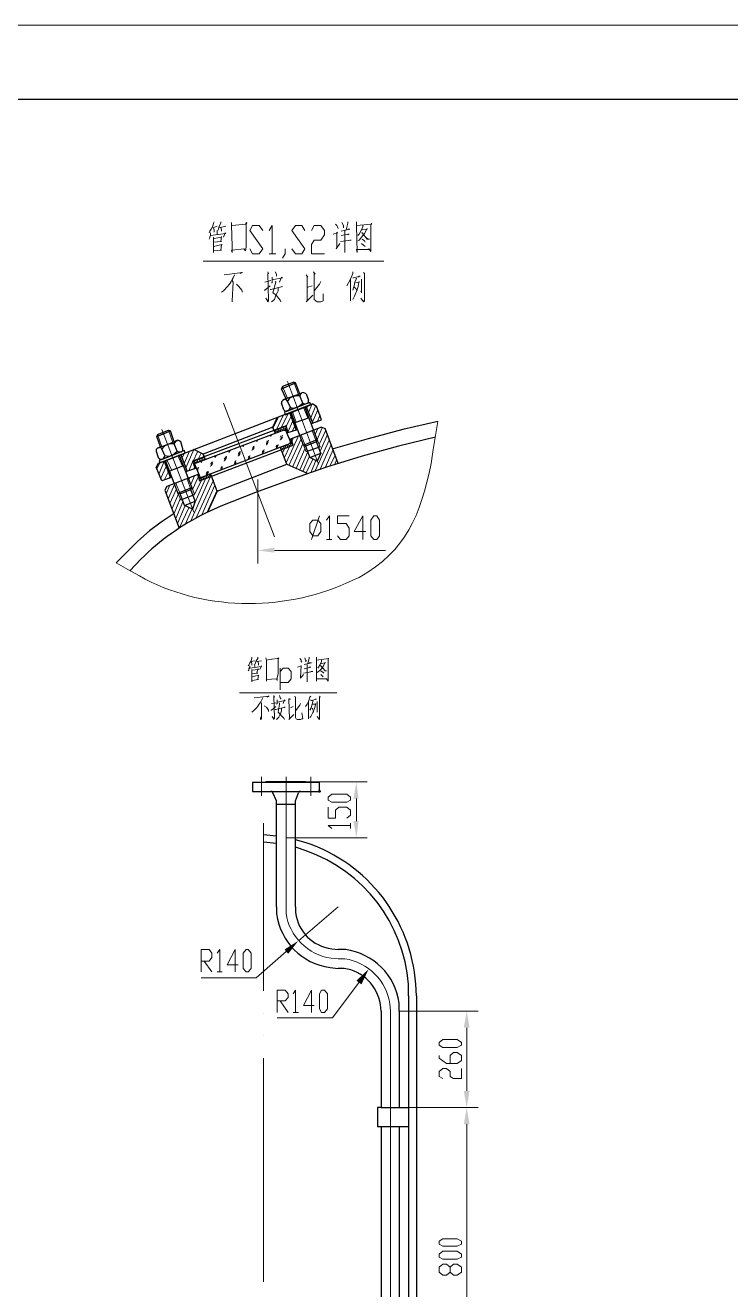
# Model space of a CAD drawing. Header units: millimetres. Extents: x 1435 to 2259, y 1083 to 2249.
# Drawn here: x 1895.7 to 2070.7, y 1935.3 to 2249.1 of the extents above; entities that cross this region are included whole.
import ezdxf

# ---------------------------------------------------------------- set-up
doc = ezdxf.new("R2010")
doc.units = ezdxf.units.MM
doc.layers.add('1', color=7, linetype='Continuous')

msp = doc.modelspace()

# ---------------------------------------------------------------- hatches: boundary and pattern name
h = msp.add_hatch(color=0)
h.dxf.hatch_style = 2
h.paths.add_polyline_path([(1957.53, 2118.2), (1953.39, 2118.74), (1957.53, 2119.46)])
h = msp.add_hatch(color=0)
h.dxf.hatch_style = 2
h.paths.add_polyline_path([(1977.15, 2057.18), (1978.41, 2057.18), (1977.87, 2061.32)])
h = msp.add_hatch(color=0)
h.dxf.hatch_style = 2
h.paths.add_polyline_path([(1968.69, 2058.62), (1968.33, 2058.8), (1968.33, 2059.16), (1968.69, 2059.34), (1969.05, 2059.16), (1969.05, 2058.8)])
h = msp.add_hatch(color=0)
h.dxf.hatch_style = 2
h.paths.add_polyline_path([(1977.15, 2051.6), (1978.41, 2051.6), (1977.87, 2047.46)])
h = msp.add_hatch(color=0)
h.dxf.hatch_style = 2
h.paths.add_polyline_path([(1960.05, 2019.74), (1960.95, 2018.66), (1963.47, 2021.9)])
h = msp.add_hatch(color=0)
h.dxf.hatch_style = 2
h.paths.add_polyline_path([(1977.87, 2012), (1979.13, 2011.1), (1980.93, 2014.88)])
h = msp.add_hatch(color=0)
h.dxf.hatch_style = 2
h.paths.add_polyline_path([(2004.51, 2000.3), (2005.95, 2000.3), (2005.23, 2004.44)])
h = msp.add_hatch(color=0)
h.dxf.hatch_style = 2
h.paths.add_polyline_path([(2004.51, 1984.64), (2005.95, 1984.64), (2005.23, 1980.5)])
h = msp.add_hatch(color=0)
h.dxf.hatch_style = 2
h.paths.add_polyline_path([(2004.51, 1976.36), (2005.95, 1976.36), (2005.23, 1980.5)])

# ---------------------------------------------------------------- linework, layer by layer
at = {"layer": '1', "color": 0, "lineweight": 9}
for points in [[(2259.21, 1082.84), (1435.35, 1082.84), (1435.35, 2249.06), (2259.21, 2249.06), (2259.21, 1082.84)], [(1942.59, 2200.28), (1942.41, 2199.92), (1942.23, 2199.2), (1941.87, 2198.48), (1941.87, 2198.48), (1941.51, 2197.94), (1941.33, 2197.58)], [(1944.21, 2200.28), (1944.21, 2199.92), (1943.85, 2199.2), (1943.67, 2198.48), (1943.49, 2198.12)], [(1946.91, 2200.1), (1946.91, 2199.56), (1947.09, 2194.16), (1947.09, 2192.72), (1946.91, 2193.26), (1950.15, 2193.62), (1949.97, 2193.62), (1950.33, 2193.08), (1950.51, 2193.98), (1950.51, 2195.06), (1950.51, 2196.5), (1950.51, 2200.1), (1950.69, 2199.92), (1950.33, 2199.74), (1948.71, 2199.56), (1948.71, 2199.56), (1947.09, 2199.38)], [(1951.41, 2193.62), (1952.13, 2192.36), (1953.75, 2192.36), (1954.65, 2193.62), (1951.41, 2198.12), (1952.13, 2199.38), (1953.75, 2199.38), (1954.65, 2198.12)], [(1956.27, 2198.12), (1956.99, 2199.38), (1956.99, 2192.36)], [(1961.85, 2193.62), (1962.75, 2192.36), (1964.37, 2192.36), (1965.09, 2193.62), (1961.85, 2198.12), (1962.75, 2199.38), (1964.37, 2199.38), (1965.09, 2198.12)], [(1966.71, 2198.12), (1967.43, 2199.38), (1969.05, 2199.38), (1969.95, 2198.12), (1969.95, 2197.04), (1969.05, 2195.78), (1967.43, 2195.78), (1966.71, 2194.7), (1966.71, 2192.36), (1969.95, 2192.36)], [(1972.65, 2199.74), (1973.01, 2199.38), (1973.19, 2199.02), (1973.37, 2198.66)], [(1974.27, 2200.1), (1974.63, 2199.38), (1974.63, 2199.2), (1974.63, 2198.84), (1974.63, 2199.2)], [(1975.71, 2200.28), (1975.71, 2199.92), (1975.35, 2198.3)], [(1977.87, 2200.28), (1977.87, 2199.38), (1978.05, 2192.72), (1977.87, 2193.44), (1981.11, 2193.44), (1980.93, 2193.62), (1980.39, 2193.44)], [(1977.87, 2199.38), (1981.65, 2199.74), (1981.65, 2199.92), (1981.47, 2199.38), (1981.47, 2193.62), (1981.47, 2192.9), (1981.11, 2193.44)], [(1979.49, 2199.38), (1979.49, 2199.02), (1978.95, 2197.94), (1978.59, 2197.22), (1978.23, 2196.86)], [(1941.69, 2197.58), (1941.69, 2196.86), (1941.51, 2196.5), (1941.51, 2196.32), (1941.33, 2195.96)], [(1941.69, 2196.86), (1945.47, 2197.4), (1945.29, 2197.58), (1944.93, 2196.5)], [(1942.23, 2198.84), (1943.31, 2199.2)], [(1942.41, 2198.84), (1942.59, 2198.3), (1942.59, 2197.76)], [(1942.59, 2196.14), (1944.39, 2196.5), (1944.39, 2196.68), (1944.21, 2195.42), (1944.39, 2195.42), (1942.41, 2195.24)], [(1942.41, 2196.5), (1942.41, 2196.32), (1942.41, 2194.7), (1942.41, 2192.72), (1942.41, 2193.62)], [(1943.31, 2198.12), (1943.31, 2197.76), (1943.31, 2197.22)], [(1943.85, 2198.84), (1945.47, 2199.2)], [(1944.21, 2198.84), (1944.39, 2198.3), (1944.39, 2197.94)], [(1972.11, 2197.22), (1973.19, 2197.58), (1973.01, 2197.76), (1973.01, 2193.98), (1972.83, 2193.62), (1973.73, 2194.88)], [(1974.09, 2197.94), (1976.25, 2198.48), (1976.07, 2198.48), (1975.71, 2198.48)], [(1974.09, 2196.86), (1976.07, 2197.22), (1975.89, 2197.22), (1975.71, 2197.04)], [(1974.99, 2198.12), (1974.99, 2192.72), (1974.99, 2193.44)], [(1979.13, 2198.3), (1979.31, 2198.3), (1980.57, 2198.48), (1980.57, 2198.66), (1979.85, 2197.4), (1979.49, 2196.86), (1978.59, 2195.78), (1978.23, 2195.6)], [(1979.13, 2197.58), (1979.31, 2197.58), (1980.57, 2195.96), (1981.11, 2195.96), (1980.57, 2196.14), (1980.39, 2196.32)], [(1942.41, 2194.16), (1944.57, 2194.7), (1944.39, 2194.7), (1944.21, 2193.26), (1944.39, 2193.26), (1942.41, 2193.08)], [(1960.23, 2193.62), (1960.23, 2192.36), (1959.51, 2191.28)], [(1973.91, 2195.42), (1976.61, 2195.78), (1976.43, 2195.78), (1976.25, 2195.78)], [(1979.13, 2194.88), (1979.67, 2194.52), (1980.03, 2194.16)], [(1979.31, 2195.96), (1979.85, 2195.6), (1980.03, 2195.24)], [(1939.89, 2190.56), (1984.71, 2190.56)], [(1956.27, 2192.36), (1957.89, 2192.36)], [(1945.11, 2187.14), (1949.61, 2187.68), (1949.43, 2187.68), (1949.07, 2187.5)], [(1955.91, 2187.86), (1956.09, 2187.5), (1955.91, 2187.5), (1956.09, 2180.84), (1956.09, 2180.66), (1955.91, 2180.48), (1955.37, 2181.38), (1955.91, 2180.66)], [(1957.71, 2187.86), (1958.07, 2187.32), (1958.07, 2187.14), (1958.07, 2186.78)], [(1965.45, 2187.14), (1965.81, 2186.6), (1965.63, 2186.78), (1965.63, 2180.66), (1965.45, 2180.48), (1967.07, 2182.1)], [(1967.25, 2187.86), (1967.61, 2187.32), (1967.43, 2187.5), (1967.43, 2181.02), (1967.61, 2180.84), (1967.79, 2180.66), (1968.15, 2180.48), (1969.05, 2180.48), (1969.59, 2180.66), (1969.59, 2180.84), (1969.59, 2182.46)], [(1976.97, 2187.86), (1976.97, 2187.5), (1976.43, 2186.06), (1975.89, 2185.16), (1975.53, 2184.44)], [(1976.97, 2186.42), (1977.15, 2186.42), (1977.15, 2186.42), (1978.77, 2186.78), (1978.59, 2186.78), (1978.41, 2186.6)], [(1979.67, 2187.68), (1979.85, 2187.5), (1979.85, 2187.32), (1979.85, 2180.66), (1979.67, 2180.48), (1978.95, 2181.38), (1979.67, 2180.48), (1979.85, 2180.84)], [(1947.09, 2185.7), (1947.27, 2185.34), (1947.09, 2180.66), (1947.09, 2180.48), (1947.09, 2180.84), (1947.09, 2181.38)], [(1949.61, 2182.82), (1949.43, 2183.36), (1948.71, 2184.26), (1948.17, 2184.8)], [(1955.01, 2183.36), (1955.19, 2183.36), (1956.45, 2184.44)], [(1955.19, 2185.34), (1956.63, 2185.7)], [(1956.45, 2183.54), (1956.63, 2183.54), (1956.63, 2183.54), (1959.51, 2184.26), (1959.15, 2184.08)], [(1956.99, 2186.6), (1956.99, 2185.88), (1956.99, 2185.52), (1956.99, 2185.16), (1956.81, 2185.16)], [(1958.43, 2183.9), (1958.43, 2183.18), (1958.25, 2182.64), (1957.89, 2182.1), (1957.53, 2181.02), (1956.81, 2180.48)], [(1956.99, 2185.88), (1959.51, 2186.42), (1959.33, 2186.6), (1958.79, 2185.34)], [(1965.81, 2184.08), (1966.89, 2184.44)], [(1967.43, 2183.18), (1968.69, 2184.8), (1969.05, 2185.52)], [(1976.43, 2186.06), (1976.43, 2180.66), (1976.43, 2181.02), (1976.43, 2181.02), (1976.43, 2181.56)], [(1977.69, 2186.24), (1977.87, 2186.24), (1977.51, 2185.34), (1977.33, 2184.44), (1977.15, 2183.9), (1976.97, 2183.36)], [(1977.33, 2184.08), (1977.69, 2183.72), (1977.87, 2183.36)], [(1979.13, 2186.06), (1979.13, 2185.88), (1979.13, 2185.7), (1979.13, 2182.64), (1978.95, 2183), (1979.13, 2183.36)], [(1960.77, 2156.54), (1959.51, 2159.42)], [(1968.51, 2140.16), (1960.77, 2160.68)], [(1963.47, 2157.44), (1962.39, 2160.5)], [(1957.53, 2122.16), (1944.93, 2155.28)], [(1959.33, 2149.34), (1960.95, 2152.76)], [(1962.93, 2150.6), (1962.03, 2153.12)], [(1965.81, 2151.68), (1964.73, 2154.2)], [(1965.63, 2154.2), (1965.81, 2154.56)], [(1965.99, 2152.94), (1966.89, 2155.1)], [(1966.53, 2151.68), (1967.79, 2154.74)], [(1966.89, 2150.42), (1968.33, 2153.66)], [(1968.15, 2150.6), (1968.87, 2152.4)], [(1957.17, 2148.98), (1958.43, 2151.68)], [(1958.07, 2148.8), (1959.69, 2152.22)], [(1958.97, 2148.26), (1959.33, 2149.34)], [(1960.77, 2148.62), (1959.33, 2149.34)], [(1959.51, 2148.62), (1960.05, 2149.52)], [(1960.59, 2149.34), (1959.87, 2149.52)], [(1960.23, 2148.8), (1960.41, 2149.52)], [(1960.41, 2149.52), (1961.67, 2152.04)], [(1960.95, 2148.26), (1962.03, 2150.78)], [(1962.03, 2148.44), (1962.57, 2149.7)], [(1968.15, 2146.28), (1969.41, 2149.16)], [(1929.63, 2144.48), (1928.55, 2147.54)], [(1937.55, 2128.28), (1929.63, 2148.8)], [(1932.33, 2145.56), (1931.25, 2148.62)], [(1953.21, 2146.1), (1953.03, 2145.92)], [(1953.39, 2146.28), (1953.21, 2145.74)], [(1956.09, 2146.1), (1955.55, 2144.84)], [(1956.63, 2147.54), (1956.63, 2147.18)], [(1956.81, 2147.54), (1956.63, 2147)], [(1958.43, 2148.08), (1957.53, 2148.62)], [(1957.53, 2148.44), (1957.53, 2148.62)], [(1957.89, 2147.9), (1957.53, 2148.08)], [(1957.71, 2147.9), (1958.07, 2148.8)], [(1958.97, 2148.44), (1958.07, 2148.8)], [(1958.25, 2148.08), (1958.79, 2148.98)], [(1959.69, 2148.62), (1958.79, 2148.98)], [(1959.51, 2147.36), (1958.97, 2146.1)], [(1959.15, 2147.18), (1958.97, 2146.82)], [(1959.51, 2146.82), (1959.15, 2146.28)], [(1960.05, 2148.8), (1960.05, 2148.62)], [(1960.23, 2148.8), (1960.05, 2148.44)], [(1960.41, 2148.44), (1960.59, 2148.8)], [(1960.95, 2148.08), (1960.41, 2148.26)], [(1960.41, 2140.52), (1963.47, 2147.18)], [(1960.77, 2147.9), (1960.95, 2148.26)], [(1961.13, 2139.8), (1964.19, 2146.46)], [(1961.31, 2145.92), (1961.67, 2146.46)], [(1961.67, 2146.28), (1961.31, 2146.28)], [(1961.85, 2145.74), (1962.21, 2146.64)], [(1965.27, 2144.66), (1964.19, 2147.36)], [(1967.97, 2145.74), (1966.89, 2148.44)], [(1967.61, 2147.54), (1968.33, 2148.98)], [(1967.61, 2138.54), (1971.21, 2146.28)], [(1968.87, 2144.48), (1968.15, 2146.28)], [(1968.69, 2145.2), (1970.31, 2148.62)], [(1968.87, 2143.4), (1970.67, 2147.54)], [(1934.67, 2141.78), (1935.21, 2142.86)], [(1935.21, 2140.52), (1936.47, 2143.4)], [(1935.57, 2139.26), (1937.55, 2143.76)], [(1937.37, 2140.88), (1938.45, 2143.22)], [(1938.63, 2141.42), (1939.35, 2142.86)], [(1946.37, 2143.58), (1946.19, 2143.22)], [(1946.55, 2143.58), (1946.19, 2143.04)], [(1949.07, 2143.4), (1948.53, 2142.14)], [(1948.89, 2143.22), (1948.53, 2142.68)], [(1949.07, 2143.04), (1948.89, 2142.32)], [(1949.79, 2144.84), (1949.61, 2144.66)], [(1949.97, 2144.84), (1949.79, 2144.48)], [(1952.49, 2144.66), (1951.95, 2143.58)], [(1952.31, 2144.66), (1952.13, 2144.12)], [(1952.49, 2144.3), (1952.31, 2143.76)], [(1955.01, 2143.76), (1954.47, 2142.68)], [(1954.65, 2143.58), (1954.47, 2143.04)], [(1955.01, 2143.4), (1954.83, 2143.04)], [(1955.73, 2145.92), (1955.55, 2145.2)], [(1955.91, 2145.56), (1955.73, 2145.02)], [(1958.43, 2145.02), (1957.89, 2143.94)], [(1958.25, 2144.84), (1957.89, 2144.48)], [(1958.43, 2144.84), (1958.25, 2144.3)], [(1959.87, 2143.94), (1958.97, 2144.3)], [(1959.15, 2144.12), (1959.15, 2144.48)], [(1959.33, 2143.76), (1959.33, 2143.76)], [(1960.59, 2144.12), (1959.51, 2144.66)], [(1959.51, 2143.76), (1959.87, 2144.66)], [(1959.51, 2142.86), (1960.05, 2143.94)], [(1960.05, 2143.94), (1960.41, 2145.02)], [(1960.05, 2141.78), (1961.31, 2144.48)], [(1961.13, 2144.48), (1960.23, 2144.84)], [(1960.59, 2144.3), (1961.13, 2145.2)], [(1961.67, 2144.66), (1960.77, 2145.02)], [(1961.31, 2144.48), (1961.85, 2145.74)], [(1961.49, 2145.74), (1961.31, 2145.38)], [(1962.21, 2145.02), (1961.31, 2145.38)], [(1961.85, 2145.56), (1961.49, 2145.74)], [(1961.49, 2145.56), (1961.49, 2145.38)], [(1961.85, 2144.66), (1962.03, 2145.2)], [(1962.03, 2139.44), (1964.55, 2145.2)], [(1962.93, 2139.08), (1965.09, 2143.94)], [(1963.83, 2138.72), (1965.81, 2143.22)], [(1965.45, 2143.22), (1964.73, 2144.84)], [(1968.87, 2138.9), (1971.57, 2145.02)], [(1970.13, 2139.26), (1972.11, 2143.76)], [(1928.37, 2138.9), (1929.09, 2140.52)], [(1928.91, 2137.82), (1930.17, 2140.88)], [(1931.97, 2138.72), (1930.89, 2141.24)], [(1934.67, 2139.8), (1933.59, 2142.32)], [(1936.29, 2138.54), (1937.19, 2140.7)], [(1937.19, 2140.7), (1937.37, 2140.88)], [(1938.27, 2140.52), (1937.37, 2140.88)], [(1937.91, 2140.16), (1937.37, 2140.34)], [(1937.55, 2139.98), (1937.91, 2141.06)], [(1938.09, 2139.44), (1937.55, 2139.8)], [(1937.73, 2139.44), (1937.91, 2139.98)], [(1938.81, 2140.7), (1937.91, 2141.06)], [(1938.09, 2140.34), (1938.63, 2141.42)], [(1939.53, 2140.88), (1938.63, 2141.42)], [(1938.81, 2140.7), (1939.17, 2141.6)], [(1940.07, 2141.24), (1939.17, 2141.6)], [(1939.35, 2140.88), (1939.89, 2141.78)], [(1939.35, 2140.88), (1939.35, 2140.7)], [(1939.53, 2140.88), (1939.35, 2140.52)], [(1940.25, 2141.6), (1939.71, 2141.78)], [(1939.89, 2141.78), (1940.07, 2142.32)], [(1940.07, 2141.06), (1940.25, 2141.6)], [(1942.05, 2140.7), (1941.69, 2140.16)], [(1942.23, 2140.7), (1941.69, 2139.62)], [(1942.23, 2140.34), (1941.87, 2139.8)], [(1943.13, 2142.32), (1942.77, 2141.78)], [(1942.77, 2142.14), (1942.77, 2141.96)], [(1945.65, 2142.14), (1945.11, 2140.88)], [(1945.47, 2141.96), (1945.11, 2141.42)], [(1945.65, 2141.78), (1945.29, 2141.06)], [(1947.99, 2141.06), (1947.63, 2139.98)], [(1947.81, 2140.88), (1947.63, 2140.34)], [(1947.99, 2140.7), (1947.99, 2140.34)], [(1951.41, 2142.32), (1951.05, 2141.42)], [(1951.23, 2142.14), (1951.05, 2141.78)], [(1951.41, 2141.96), (1951.41, 2141.6)], [(1964.55, 2138.36), (1966.17, 2141.96)], [(1965.45, 2138), (1967.07, 2141.42)], [(1966.53, 2138), (1967.79, 2141.06)], [(1971.21, 2139.62), (1972.65, 2142.5)], [(1972.47, 2139.98), (1973.01, 2141.42)], [(1929.27, 2136.56), (1930.71, 2139.62)], [(1930.17, 2136.2), (1931.25, 2138.36)], [(1931.43, 2136.74), (1931.61, 2137.1)], [(1936.29, 2136.38), (1936.65, 2136.92)], [(1936.83, 2135.12), (1937.73, 2137.28)], [(1936.83, 2126.12), (1941.69, 2137.1)], [(1937.19, 2133.86), (1938.63, 2136.92)], [(1937.55, 2139.08), (1937.73, 2139.44)], [(1937.91, 2139.08), (1937.91, 2139.08)], [(1938.09, 2139.26), (1938.09, 2139.26)], [(1938.45, 2139.26), (1938.27, 2138.9)], [(1938.81, 2139.44), (1938.45, 2138.72)], [(1938.63, 2139.08), (1938.45, 2138.54)], [(1938.63, 2136.92), (1938.81, 2137.46)], [(1938.99, 2137.1), (1938.63, 2137.28)], [(1938.81, 2136.38), (1939.17, 2136.92)], [(1939.71, 2136.2), (1938.81, 2136.74)], [(1939.35, 2136.02), (1939.71, 2137.1)], [(1940.43, 2136.56), (1939.35, 2136.92)], [(1939.89, 2136.38), (1940.25, 2137.28)], [(1940.97, 2136.74), (1940.07, 2137.1)], [(1940.43, 2136.56), (1940.97, 2137.46)], [(1940.97, 2138.36), (1940.61, 2137.82)], [(1941.15, 2138.36), (1940.61, 2137.46)], [(1941.51, 2136.92), (1940.61, 2137.46)], [(1941.15, 2138.18), (1940.97, 2137.64)], [(1941.15, 2136.74), (1941.51, 2137.82)], [(1941.87, 2137.28), (1941.15, 2137.64)], [(1941.69, 2137.1), (1941.87, 2137.46)], [(1944.39, 2139.62), (1944.21, 2139.08)], [(1944.57, 2139.62), (1944.21, 2138.72)], [(1944.57, 2139.44), (1944.57, 2139.08)], [(1930.71, 2132.78), (1931.61, 2134.94)], [(1931.25, 2131.7), (1932.87, 2135.3)], [(1931.61, 2130.44), (1933.23, 2134.04)], [(1934.13, 2132.78), (1933.05, 2135.48)], [(1935.39, 2125.22), (1940.43, 2136.56)], [(1936.83, 2133.86), (1935.93, 2136.56)], [(1937.73, 2132.6), (1937.19, 2134.04)], [(1937.73, 2132.6), (1939.35, 2136.02)], [(1938.09, 2126.84), (1942.41, 2136.2)], [(1939.17, 2136.02), (1938.99, 2136.02)], [(1939.53, 2127.56), (1942.77, 2134.94)], [(1940.79, 2128.1), (1943.31, 2133.68)], [(1953.39, 2136.38), (1953.39, 2115.5)], [(1932.15, 2129.18), (1933.77, 2132.78)], [(1932.69, 2127.92), (1934.13, 2131.52)], [(1933.05, 2126.66), (1934.85, 2130.8)], [(1934.31, 2131.34), (1933.77, 2132.6)], [(1933.59, 2125.58), (1935.39, 2129.9)], [(1933.95, 2124.32), (1936.29, 2129.36)], [(1966.71, 2121.44), (1968.69, 2127.38)], [(1970.49, 2126.3), (1971.21, 2127.38), (1971.21, 2121.44)], [(1973.19, 2122.34), (1973.91, 2121.44), (1975.35, 2121.44), (1976.07, 2122.34), (1976.07, 2124.32), (1975.35, 2125.4), (1973.19, 2125.4), (1973.19, 2127.38), (1976.07, 2127.38)], [(1980.21, 2123.42), (1977.33, 2123.42), (1979.49, 2127.38), (1979.49, 2121.44)], [(1982.19, 2121.44), (1981.47, 2122.34), (1981.47, 2126.3), (1982.19, 2127.38), (1982.91, 2127.38), (1983.63, 2126.3), (1983.63, 2122.34), (1982.91, 2121.44), (1982.19, 2121.44)], [(1967.07, 2122.34), (1966.35, 2123.42), (1966.35, 2125.4), (1967.07, 2126.3), (1968.33, 2126.3), (1969.05, 2125.4), (1969.05, 2123.42), (1968.33, 2122.34), (1967.07, 2122.34)], [(1970.49, 2121.44), (1971.75, 2121.44)], [(1957.53, 2118.74), (1985.07, 2118.74)], [(1951.95, 2092.28), (1951.95, 2091.92), (1951.77, 2091.38), (1951.41, 2090.84), (1951.41, 2090.84), (1951.23, 2090.3), (1951.05, 2090.12)], [(1951.41, 2090.12), (1951.41, 2089.76), (1951.23, 2089.4), (1951.23, 2089.22), (1951.23, 2089.04), (1951.05, 2088.86)], [(1951.41, 2089.58), (1954.29, 2089.94), (1954.29, 2090.12), (1953.93, 2089.22)], [(1951.77, 2091.2), (1952.67, 2091.38)], [(1951.77, 2091.2), (1951.95, 2090.66), (1951.95, 2090.3)], [(1952.49, 2090.48), (1952.67, 2090.12), (1952.67, 2089.76)], [(1953.39, 2092.28), (1953.39, 2091.92), (1953.03, 2091.38), (1952.85, 2090.84), (1952.67, 2090.48)], [(1953.03, 2091.2), (1954.29, 2091.38)], [(1953.39, 2091.2), (1953.57, 2090.66), (1953.57, 2090.3)], [(1955.37, 2092.1), (1955.55, 2091.56), (1955.55, 2086.34), (1955.55, 2086.7), (1958.07, 2086.88), (1958.07, 2086.88), (1958.25, 2086.52), (1958.25, 2087.24), (1958.43, 2088.14), (1958.43, 2089.22), (1958.43, 2092.1), (1958.61, 2091.92), (1958.25, 2091.92), (1956.99, 2091.74), (1956.81, 2091.74), (1955.55, 2091.56)], [(1958.97, 2084.18), (1958.97, 2089.58)], [(1958.97, 2088.68), (1959.69, 2089.58), (1960.95, 2089.58), (1961.67, 2088.68), (1961.67, 2086.88), (1960.95, 2085.98), (1958.97, 2085.98)], [(1963.29, 2089.76), (1964.19, 2090.12), (1964.19, 2090.12), (1964.01, 2087.24), (1964.01, 2087.06), (1964.73, 2087.96)], [(1963.83, 2091.92), (1964.19, 2091.56), (1964.19, 2091.2), (1964.37, 2091.02)], [(1964.91, 2090.48), (1966.71, 2090.84), (1966.53, 2090.84), (1966.17, 2090.84)], [(1964.91, 2089.4), (1966.53, 2089.76), (1966.35, 2089.76), (1966.17, 2089.76)], [(1965.09, 2092.1), (1965.27, 2091.56), (1965.45, 2091.38), (1965.45, 2091.2), (1965.27, 2091.38)], [(1965.63, 2090.48), (1965.63, 2086.16), (1965.63, 2086.88)], [(1966.17, 2092.28), (1966.17, 2091.92), (1965.81, 2090.66)], [(1967.97, 2092.28), (1967.97, 2091.56), (1967.97, 2086.34), (1967.97, 2086.88), (1970.49, 2086.88), (1970.31, 2086.88), (1969.95, 2086.88)], [(1967.97, 2091.56), (1971.03, 2091.92), (1970.85, 2091.92), (1970.85, 2091.56), (1970.85, 2086.88), (1970.85, 2086.34), (1970.49, 2086.88)], [(1969.05, 2090.66), (1969.23, 2090.66), (1970.13, 2090.84), (1970.13, 2091.02), (1969.59, 2089.94), (1969.23, 2089.4), (1968.87, 2089.04), (1968.51, 2088.68), (1968.15, 2088.5)], [(1969.23, 2091.56), (1969.23, 2091.2), (1968.87, 2090.48), (1968.51, 2089.76), (1968.33, 2089.58)], [(1968.87, 2090.12), (1969.05, 2090.12), (1970.13, 2088.86), (1970.49, 2088.86), (1970.13, 2088.86), (1969.95, 2089.04)], [(1951.95, 2089.04), (1953.57, 2089.22), (1953.39, 2089.4), (1953.21, 2088.32), (1953.39, 2088.32), (1951.95, 2088.14)], [(1951.95, 2089.22), (1951.95, 2089.04), (1951.95, 2087.78), (1951.95, 2086.16), (1951.95, 2086.88)], [(1951.95, 2087.42), (1953.57, 2087.78), (1953.57, 2087.78), (1953.39, 2086.7), (1953.57, 2086.7), (1951.95, 2086.52)], [(1964.73, 2088.32), (1967.07, 2088.68), (1966.89, 2088.68), (1966.53, 2088.68)], [(1969.05, 2088.86), (1969.59, 2088.5), (1969.77, 2088.32)], [(1969.05, 2087.96), (1969.41, 2087.6), (1969.59, 2087.42)], [(1948.89, 2083.46), (1973.01, 2083.46)], [(1952.49, 2082.2), (1956.27, 2082.56), (1956.09, 2082.56), (1955.73, 2082.38)], [(1954.29, 2080.94), (1954.29, 2076.98), (1954.11, 2076.8), (1954.11, 2077.16), (1954.29, 2077.52)], [(1956.09, 2078.78), (1956.09, 2079.14), (1955.55, 2079.86), (1955.01, 2080.22)], [(1956.81, 2080.76), (1957.89, 2080.94)], [(1957.35, 2082.74), (1957.53, 2082.38), (1957.35, 2082.56), (1957.53, 2077.16), (1957.35, 2076.98), (1957.35, 2076.8), (1956.99, 2077.52), (1957.35, 2076.98)], [(1958.25, 2081.66), (1958.25, 2081.12), (1958.25, 2080.76), (1958.07, 2080.58), (1958.07, 2080.58)], [(1958.25, 2081.12), (1960.23, 2081.48), (1960.05, 2081.66), (1959.69, 2080.76)], [(1958.79, 2082.74), (1958.97, 2082.2), (1959.15, 2082.02), (1959.15, 2081.84)], [(1961.13, 2082.02), (1961.49, 2081.84), (1961.13, 2081.84), (1961.31, 2076.98), (1961.13, 2076.8), (1962.39, 2078.06)], [(1962.57, 2082.56), (1962.75, 2082.2), (1962.75, 2082.38), (1962.75, 2078.24), (1962.75, 2077.34), (1962.93, 2076.98), (1962.93, 2076.98), (1963.29, 2076.8), (1964.01, 2076.8), (1964.37, 2076.98), (1964.55, 2076.98), (1964.37, 2078.42)], [(1962.75, 2078.96), (1963.83, 2080.4), (1964.01, 2080.76)], [(1966.53, 2082.56), (1966.35, 2082.38), (1965.99, 2081.3), (1965.63, 2080.58), (1965.27, 2080.04)], [(1965.99, 2081.3), (1965.99, 2076.98), (1965.99, 2077.7)], [(1967.07, 2081.48), (1967.07, 2081.3), (1966.89, 2080.58), (1966.71, 2080.04), (1966.53, 2079.5), (1966.35, 2079.14)], [(1966.53, 2081.66), (1966.53, 2081.48), (1966.71, 2081.48), (1967.97, 2081.84), (1967.79, 2081.84), (1967.61, 2081.84)], [(1968.69, 2082.56), (1968.87, 2082.38), (1968.69, 2082.38), (1968.69, 2077.34), (1968.69, 2077.16), (1968.69, 2076.98), (1968.69, 2076.8), (1968.15, 2077.52), (1968.69, 2076.8), (1968.69, 2076.98)], [(1968.15, 2081.3), (1968.15, 2081.12), (1968.15, 2081.12), (1968.15, 2078.6), (1968.15, 2079.14)], [(1956.63, 2079.14), (1956.81, 2079.14), (1957.89, 2080.04)], [(1957.71, 2079.32), (1957.89, 2079.32), (1957.89, 2079.32), (1960.23, 2079.86), (1960.05, 2079.86), (1959.87, 2079.68)], [(1961.49, 2079.68), (1962.21, 2080.04)], [(1966.71, 2079.68), (1967.07, 2079.5), (1967.07, 2079.14)], [(1954.29, 2057.9), (1954.29, 2062.58)], [(1960.41, 2030.36), (1960.41, 2062.58)], [(1965.27, 2061.32), (1980.57, 2061.32)], [(1966.53, 2057.9), (1966.53, 2062.58)], [(1976.43, 2056.82), (1975.53, 2056.28), (1971.75, 2056.28), (1970.85, 2056.82), (1970.85, 2057.54), (1971.75, 2058.26), (1975.53, 2058.26), (1976.43, 2057.54), (1976.43, 2056.82)], [(1975.53, 2052.32), (1976.43, 2053.04), (1976.43, 2054.3), (1975.53, 2055.02), (1973.55, 2055.02), (1972.65, 2054.3), (1972.65, 2052.32), (1970.85, 2052.32), (1970.85, 2055.02)], [(1977.87, 2057.18), (1977.87, 2051.6)], [(1954.83, 2051.06), (1954.83, 2009.48)], [(1971.75, 2049.8), (1970.85, 2050.52), (1976.43, 2050.52)], [(1976.43, 2049.8), (1976.43, 2051.06)], [(1960.41, 2047.46), (1980.57, 2047.46)], [(1973.37, 2030.36), (1963.47, 2021.9)], [(1939.35, 2014.16), (1939.35, 2019.74), (1941.33, 2019.74), (1942.05, 2018.84), (1942.05, 2017.76), (1941.33, 2016.86), (1939.35, 2016.86)], [(1939.35, 2012.72), (1953.03, 2012.72), (1960.41, 2019.2)], [(1943.31, 2018.84), (1944.03, 2019.74), (1944.03, 2014.16)], [(1948.53, 2015.96), (1945.83, 2015.96), (1947.81, 2019.74), (1947.81, 2014.16)], [(1950.51, 2014.16), (1949.79, 2015.06), (1949.79, 2018.84), (1950.51, 2019.74), (1951.05, 2019.74), (1951.77, 2018.84), (1951.77, 2015.06), (1951.05, 2014.16), (1950.51, 2014.16)], [(1940.07, 2016.86), (1942.05, 2014.16)], [(1943.31, 2014.16), (1944.57, 2014.16)], [(1958.25, 2002.82), (1971.93, 2002.82), (1978.59, 2011.64)], [(1958.25, 2004.08), (1958.25, 2009.66), (1960.23, 2009.66), (1960.95, 2008.76), (1960.95, 2007.86), (1960.23, 2006.96), (1958.25, 2006.96)], [(1962.21, 2008.76), (1962.75, 2009.66), (1962.75, 2004.08)], [(1967.43, 2005.88), (1964.73, 2005.88), (1966.71, 2009.66), (1966.71, 2004.08)], [(1969.23, 2004.08), (1968.69, 2004.98), (1968.69, 2008.76), (1969.23, 2009.66), (1969.95, 2009.66), (1970.67, 2008.76), (1970.67, 2004.98), (1969.95, 2004.08), (1969.23, 2004.08)], [(1958.97, 2006.96), (1960.95, 2004.08)], [(1954.83, 2003.9), (1954.83, 2003.9)], [(1962.21, 2004.08), (1963.47, 2004.08)], [(1986.33, 2004.44), (1986.33, 1918.04)], [(1988.49, 2004.44), (2008.11, 2004.44)], [(2005.23, 2000.3), (2005.23, 1984.64)], [(1954.83, 1998.32), (1954.83, 1998.32)], [(2003.97, 1995.98), (2002.89, 1995.44), (1999.29, 1995.44), (1998.39, 1995.98), (1998.39, 1996.7), (1999.29, 1997.42), (2002.89, 1997.42), (2003.97, 1996.7), (2003.97, 1995.98)], [(1954.83, 1992.74), (1954.83, 1937.3)], [(2001.09, 1991.48), (2001.09, 1993.46), (2001.99, 1994.18), (2002.89, 1994.18), (2003.97, 1993.46), (2003.97, 1992.2), (2002.89, 1991.48), (2000.19, 1991.48), (1998.39, 1992.74), (1998.39, 1993.46)], [(1999.29, 1987.7), (1998.39, 1988.24), (1998.39, 1989.5), (1999.29, 1990.22), (2000.19, 1990.22), (2001.09, 1989.5), (2001.09, 1988.24), (2001.99, 1987.7), (2003.97, 1987.7), (2003.97, 1990.22)], [(1990.83, 1980.5), (2008.11, 1980.5)], [(1990.83, 1980.5), (2008.11, 1980.5)], [(2005.23, 1910.66), (2005.23, 1976.36)], [(2003.97, 1946.66), (2002.89, 1946.12), (1999.29, 1946.12), (1998.39, 1946.66), (1998.39, 1947.38), (1999.29, 1947.92), (2002.89, 1947.92), (2003.97, 1947.38), (2003.97, 1946.66)], [(2003.97, 1943.42), (2002.89, 1942.88), (1999.29, 1942.88), (1998.39, 1943.42), (1998.39, 1944.14), (1999.29, 1944.86), (2002.89, 1944.86), (2003.97, 1944.14), (2003.97, 1943.42)], [(2003.97, 1939.64), (2002.89, 1938.92), (2001.99, 1938.92), (2001.09, 1939.64), (2001.09, 1940.9), (2000.19, 1941.62), (1999.29, 1941.62), (1998.39, 1940.9), (1998.39, 1939.64), (1999.29, 1938.92), (2000.19, 1938.92), (2001.09, 1939.64)], [(2001.09, 1940.9), (2001.99, 1941.62), (2002.89, 1941.62), (2003.97, 1940.9), (2003.97, 1939.64)]]:
    msp.add_lwpolyline(points, dxfattribs=at)
at = {"layer": '1', "color": 0, "lineweight": 25}
for points in [[(2240.67, 1101.2), (1481.43, 1101.2), (1481.43, 2230.7), (2240.67, 2230.7), (2240.67, 1101.2)], [(1959.33, 2158.88), (1962.75, 2160.32), (1962.39, 2160.5)], [(1959.51, 2159.42), (1959.33, 2158.88)], [(1960.41, 2156.36), (1959.33, 2158.88)], [(1962.39, 2160.5), (1959.51, 2159.42)], [(1963.83, 2157.62), (1962.75, 2160.32)], [(1960.77, 2155.82), (1960.41, 2156.18), (1960.05, 2156.18), (1959.69, 2156), (1959.33, 2155.64), (1959.33, 2155.28)], [(1959.69, 2156.18), (1964.37, 2157.8)], [(1959.87, 2153.66), (1960.23, 2153.3), (1960.59, 2153.3), (1961.13, 2153.48), (1961.31, 2153.84), (1961.49, 2154.2), (1962.39, 2154.02), (1963.11, 2154.2), (1963.83, 2154.74), (1964.55, 2155.28), (1964.91, 2155.1), (1965.27, 2155.1), (1965.63, 2155.28), (1965.99, 2155.46), (1965.99, 2156)], [(1966.53, 2154.92), (1966.35, 2155.46), (1960.05, 2153.12), (1960.23, 2152.4), (1966.53, 2154.92)], [(1965.45, 2157.62), (1965.09, 2157.8), (1964.55, 2157.98), (1964.19, 2157.8), (1964.01, 2157.44), (1963.83, 2157.08), (1962.93, 2157.08), (1962.03, 2156.9), (1961.31, 2156.54), (1960.77, 2155.82)], [(1961.49, 2154.2), (1960.77, 2155.82)], [(1964.55, 2155.28), (1963.83, 2157.08)], [(1965.45, 2157.62), (1965.99, 2156)], [(1967.07, 2155.1), (1928.73, 2140.34)], [(1959.87, 2153.66), (1959.33, 2155.28)], [(1965.45, 2155.1), (1960.77, 2153.3)], [(1961.31, 2152.94), (1962.93, 2148.62)], [(1964.73, 2144.84), (1961.67, 2152.94)], [(1968.15, 2146.28), (1965.09, 2154.38)], [(1965.45, 2154.38), (1967.07, 2150.24)], [(1967.07, 2155.1), (1967.97, 2154.56)], [(1969.23, 2151.14), (1967.97, 2154.56)], [(1960.41, 2149.7), (1937.19, 2140.88)], [(1957.17, 2149.34), (1939.89, 2142.68)], [(1957.17, 2149.34), (1958.25, 2151.68)], [(1957.71, 2147.9), (1957.17, 2149.34)], [(1960.95, 2147.9), (1960.41, 2149.7)], [(1969.23, 2149.34), (1961.31, 2146.28)], [(1966.17, 2151.68), (1962.57, 2150.42)], [(1966.71, 2150.24), (1969.23, 2151.14)], [(1969.23, 2149.34), (1970.13, 2148.98)], [(1998.03, 2150.78), (1989.39, 2148.8), (1980.75, 2146.46), (1972.11, 2143.94)], [(1928.55, 2147.54), (1928.37, 2147), (1931.79, 2148.44)], [(1929.27, 2144.48), (1928.37, 2147)], [(1928.55, 2147.54), (1931.25, 2148.62)], [(1931.25, 2148.62), (1931.79, 2148.44)], [(1932.69, 2145.74), (1931.79, 2148.44)], [(1934.31, 2145.74), (1933.95, 2145.92), (1933.59, 2146.1), (1933.05, 2145.92), (1932.87, 2145.56), (1932.69, 2145.2)], [(1960.23, 2148.8), (1961.67, 2145.38), (1939.17, 2136.74), (1937.73, 2140.34), (1960.23, 2148.8)], [(1997.49, 2146.82), (1988.31, 2144.66), (1979.31, 2142.14), (1970.49, 2139.44), (1961.67, 2136.38), (1952.85, 2133.14), (1944.21, 2129.72)], [(1960.59, 2147.9), (1963.29, 2148.8)], [(1962.21, 2144.84), (1961.67, 2146.46)], [(1964.73, 2144.84), (1968.15, 2146.28), (1967.97, 2145.74)], [(1973.37, 2140.34), (1970.13, 2148.98)], [(1932.69, 2145.2), (1931.79, 2145.2), (1931.07, 2145.02), (1930.17, 2144.66), (1929.63, 2143.94), (1929.27, 2144.3), (1928.91, 2144.3), (1928.55, 2144.12), (1928.19, 2143.76), (1928.19, 2143.4)], [(1928.19, 2143.4), (1928.73, 2141.78)], [(1933.41, 2145.92), (1928.73, 2144.12)], [(1928.73, 2141.78), (1929.09, 2141.42), (1929.63, 2141.42), (1929.99, 2141.6), (1930.17, 2141.78), (1930.35, 2142.32), (1931.25, 2142.14), (1932.15, 2142.32), (1932.87, 2142.86), (1933.41, 2143.4), (1933.77, 2143.22), (1934.13, 2143.22), (1934.49, 2143.22), (1934.85, 2143.58), (1934.85, 2143.94)], [(1929.09, 2140.52), (1935.39, 2142.86), (1935.21, 2143.58), (1928.91, 2141.06), (1929.09, 2140.52)], [(1930.35, 2142.32), (1929.63, 2143.94)], [(1929.81, 2141.42), (1934.31, 2143.22)], [(1933.41, 2143.4), (1932.69, 2145.2)], [(1934.85, 2143.94), (1934.31, 2145.74)], [(1939.89, 2142.68), (1937.55, 2143.76)], [(1938.99, 2136.02), (1962.21, 2144.84)], [(1960.59, 2140.16), (1958.97, 2144.48)], [(1964.73, 2144.84), (1965.27, 2144.66)], [(1967.97, 2145.74), (1965.27, 2144.66)], [(1965.27, 2144.66), (1966.35, 2141.78), (1969.05, 2142.86), (1968.15, 2140.88), (1966.35, 2141.78)], [(1968.87, 2144.48), (1965.45, 2143.22)], [(1969.05, 2142.86), (1967.97, 2145.74)], [(1928.73, 2140.34), (1928.19, 2139.44)], [(1930.17, 2140.88), (1931.79, 2136.74)], [(1933.77, 2132.6), (1930.53, 2141.06)], [(1931.61, 2138.54), (1935.03, 2139.8)], [(1937.19, 2134.04), (1933.95, 2142.5)], [(1934.31, 2142.5), (1935.93, 2138.36)], [(1937.19, 2140.88), (1937.91, 2139.08)], [(1940.43, 2141.24), (1939.89, 2142.68)], [(1943.31, 2133.5), (1960.59, 2140.16)], [(1960.59, 2140.16), (1965.81, 2137.82)], [(1932.15, 2136.92), (1929.63, 2136.02), (1928.19, 2139.44)], [(1938.81, 2137.64), (1930.89, 2134.58)], [(1935.57, 2138.36), (1938.27, 2139.26)], [(1938.45, 2137.64), (1938.99, 2136.02)], [(1943.31, 2133.5), (1941.69, 2137.82)], [(1930.89, 2134.58), (1930.35, 2133.68)], [(1930.35, 2133.68), (1933.95, 2124.32)], [(1934.13, 2132.78), (1933.59, 2132.96), (1937.01, 2134.4)], [(1934.13, 2132.78), (1936.83, 2133.86)], [(1937.91, 2130.98), (1937.19, 2129), (1935.21, 2129.9), (1937.91, 2130.98), (1936.83, 2133.86)], [(1937.01, 2134.4), (1936.83, 2133.86)], [(1943.31, 2133.5), (1940.97, 2128.28)], [(1935.21, 2129.9), (1934.13, 2132.78)], [(1934.31, 2131.34), (1937.73, 2132.6)], [(1932.69, 2127.92), (1929.45, 2125.76), (1926.57, 2123.6), (1923.69, 2121.08), (1920.99, 2118.38), (1918.29, 2115.68)], [(1965.27, 2061.14), (1965.27, 2061.32), (1955.37, 2061.32), (1955.37, 2061.14)], [(1952.13, 2058.98), (1968.69, 2058.98), (1968.69, 2061.14), (1952.13, 2061.14), (1952.13, 2058.98)], [(1958.07, 2055.74), (1958.07, 2056.64), (1957.17, 2058.62), (1956.99, 2058.98), (1956.63, 2058.98)], [(1962.75, 2055.74), (1962.75, 2056.64), (1963.47, 2058.62)], [(1964.01, 2058.98), (1963.65, 2058.98), (1963.47, 2058.62)], [(1958.07, 2030.36), (1958.07, 2055.74)], [(1962.75, 2055.74), (1958.07, 2055.74)], [(1962.75, 2030.36), (1962.75, 2055.74)], [(1958.07, 2047.82), (1954.83, 2048.18)], [(1958.07, 2046.02), (1954.83, 2046.38)], [(1990.83, 2008.22), (1990.83, 1813.28)], [(1992.81, 2008.22), (1992.81, 1813.28)], [(1983.99, 2004.44), (1983.99, 1980.5)], [(1988.49, 2004.44), (1988.49, 1980.5)], [(1983.99, 1980.5), (1983.09, 1980.5), (1983.09, 1975.82), (1983.99, 1975.82)], [(1983.99, 1980.5), (1990.83, 1980.5)], [(1983.99, 1975.82), (1983.99, 1906.52)], [(1983.99, 1975.82), (1990.83, 1975.82)], [(1988.49, 1975.82), (1988.49, 1906.52)]]:
    msp.add_lwpolyline(points, dxfattribs=at)
at = {"layer": '1', "color": 0, "lineweight": 9}
for points, knots in [([(1947.63, 2187.14), (1947.63, 2187.14), (1947.27, 2186.42), (1947.27, 2186.42), (1946.73, 2185.16), (1945.83, 2184.08), (1944.93, 2183.18), (1944.93, 2183.18), (1944.39, 2182.82), (1944.39, 2182.82)], [0, 0, 0, 0, 1, 1, 1, 2, 2, 2, 3, 3, 3, 3]), ([(1957.71, 2185.52), (1957.71, 2185.52), (1957.89, 2185.34), (1957.89, 2185.34), (1957.89, 2185.34), (1957.17, 2182.64), (1957.17, 2182.64), (1957.17, 2182.64), (1957.53, 2182.46), (1957.53, 2182.46), (1958.07, 2182.1), (1958.61, 2181.38), (1958.97, 2180.84), (1958.97, 2180.84), (1959.15, 2180.48), (1959.15, 2180.48)], [0, 0, 0, 0, 1, 1, 1, 2, 2, 2, 3, 3, 3, 4, 4, 4, 5, 5, 5, 5]), ([(1977.69, 2185.16), (1977.69, 2185.16), (1978.59, 2185.34), (1978.59, 2185.34), (1978.59, 2185.34), (1978.59, 2185.52), (1978.59, 2185.52), (1978.59, 2185.52), (1978.41, 2184.8), (1978.41, 2184.8), (1978.05, 2183.18), (1977.87, 2182.82), (1977.15, 2181.38), (1977.15, 2181.38), (1976.97, 2181.02), (1976.97, 2181.02)], [0, 0, 0, 0, 1, 1, 1, 2, 2, 2, 3, 3, 3, 4, 4, 4, 5, 5, 5, 5]), ([(1998.03, 2150.78), (1998.03, 2150.78), (1996.95, 2143.76), (1996.95, 2143.76), (1996.95, 2143.76), (1996.41, 2140.34), (1996.41, 2140.34), (1993.71, 2127.38), (1990.29, 2118.74), (1978.59, 2112.08), (1978.59, 2112.08), (1976.97, 2111.36), (1976.97, 2111.36), (1976.97, 2111.36), (1975.35, 2110.64), (1975.35, 2110.64), (1959.51, 2103.44), (1939.17, 2103.8), (1924.05, 2112.44), (1924.05, 2112.44), (1921.17, 2114.06), (1921.17, 2114.06), (1921.17, 2114.06), (1918.29, 2115.68), (1918.29, 2115.68)], [0, 0, 0, 0, 1, 1, 1, 2, 2, 2, 3, 3, 3, 4, 4, 4, 5, 5, 5, 6, 6, 6, 7, 7, 7, 8, 8, 8, 8]), ([(1954.65, 2082.2), (1954.65, 2082.2), (1954.29, 2081.48), (1954.29, 2081.48), (1953.93, 2080.76), (1953.03, 2079.5), (1952.31, 2078.96), (1952.31, 2078.96), (1951.95, 2078.6), (1951.95, 2078.6)], [0, 0, 0, 0, 1, 1, 1, 2, 2, 2, 3, 3, 3, 3]), ([(1958.79, 2080.94), (1958.79, 2080.94), (1958.79, 2080.58), (1958.79, 2080.58), (1958.79, 2080.58), (1958.43, 2078.6), (1958.43, 2078.6), (1958.43, 2078.6), (1958.61, 2078.42), (1958.61, 2078.42), (1959.33, 2077.7), (1959.15, 2077.88), (1959.87, 2077.16), (1959.87, 2077.16), (1960.05, 2076.8), (1960.05, 2076.8)], [0, 0, 0, 0, 1, 1, 1, 2, 2, 2, 3, 3, 3, 4, 4, 4, 5, 5, 5, 5]), ([(1967.07, 2080.58), (1967.07, 2080.58), (1967.79, 2080.58), (1967.79, 2080.58), (1967.79, 2080.58), (1967.79, 2080.76), (1967.79, 2080.76), (1967.79, 2080.76), (1967.61, 2080.22), (1967.61, 2080.22), (1967.43, 2078.96), (1967.07, 2078.6), (1966.53, 2077.52), (1966.53, 2077.52), (1966.35, 2077.34), (1966.35, 2077.34)], [0, 0, 0, 0, 1, 1, 1, 2, 2, 2, 3, 3, 3, 4, 4, 4, 5, 5, 5, 5]), ([(1959.33, 2079.5), (1959.33, 2079.5), (1959.33, 2078.96), (1959.33, 2078.96), (1958.97, 2078.24), (1958.79, 2077.52), (1958.25, 2076.98), (1958.25, 2076.98), (1958.07, 2076.8), (1958.07, 2076.8)], [0, 0, 0, 0, 1, 1, 1, 2, 2, 2, 3, 3, 3, 3]), ([(1960.41, 2030.36), (1960.41, 2030.36), (1960.41, 2028.74), (1960.41, 2028.74), (1961.13, 2023.16), (1965.99, 2018.3), (1971.57, 2017.58), (1971.57, 2017.58), (1973.37, 2017.4), (1973.37, 2017.4)], [0, 0, 0, 0, 1, 1, 1, 2, 2, 2, 3, 3, 3, 3]), ([(1986.33, 2004.44), (1986.33, 2004.44), (1986.15, 2006.24), (1986.15, 2006.24), (1985.43, 2011.82), (1980.75, 2016.68), (1974.99, 2017.4), (1974.99, 2017.4), (1973.37, 2017.4), (1973.37, 2017.4)], [0, 0, 0, 0, 1, 1, 1, 2, 2, 2, 3, 3, 3, 3])]:
    msp.add_open_spline(points, degree=3, knots=knots, dxfattribs=at)
at = {"layer": '1', "color": 0, "lineweight": 25}
for points in [[(1944.21, 2129.72), (1944.21, 2129.72), (1940.61, 2128.1), (1940.61, 2128.1), (1934.49, 2125.04), (1929.09, 2121.26), (1924.41, 2116.58), (1924.41, 2116.58), (1921.71, 2113.7), (1921.71, 2113.7)], [(1992.81, 2008.22), (1992.81, 2008.22), (1992.63, 2011.1), (1992.63, 2011.1), (1991.37, 2027.3), (1980.75, 2040.98), (1965.45, 2046.2), (1965.45, 2046.2), (1962.75, 2046.92), (1962.75, 2046.92)], [(1990.83, 2008.22), (1990.83, 2008.22), (1990.83, 2011.1), (1990.83, 2011.1), (1989.57, 2026.22), (1979.67, 2039.18), (1965.45, 2044.22), (1965.45, 2044.22), (1962.75, 2045.12), (1962.75, 2045.12)], [(1958.07, 2030.36), (1958.07, 2030.36), (1958.07, 2028.56), (1958.07, 2028.56), (1959.15, 2021.54), (1964.19, 2016.32), (1971.39, 2015.24), (1971.39, 2015.24), (1973.37, 2015.06), (1973.37, 2015.06)], [(1962.75, 2030.36), (1962.75, 2030.36), (1962.75, 2028.92), (1962.75, 2028.92), (1963.47, 2024.06), (1966.89, 2020.64), (1971.75, 2019.92), (1971.75, 2019.92), (1973.37, 2019.74), (1973.37, 2019.74)], [(1988.49, 2004.44), (1988.49, 2004.44), (1988.49, 2006.42), (1988.49, 2006.42), (1987.59, 2013.44), (1982.01, 2018.66), (1975.17, 2019.74), (1975.17, 2019.74), (1973.37, 2019.74), (1973.37, 2019.74)], [(1983.99, 2004.44), (1983.99, 2004.44), (1983.81, 2006.06), (1983.81, 2006.06), (1983.09, 2010.74), (1979.49, 2014.34), (1974.81, 2015.06), (1974.81, 2015.06), (1973.37, 2015.06), (1973.37, 2015.06)]]:
    msp.add_open_spline(points, degree=3, knots=[0, 0, 0, 0, 1, 1, 1, 2, 2, 2, 3, 3, 3, 3], dxfattribs=at)

doc.saveas('drawing.dxf')
